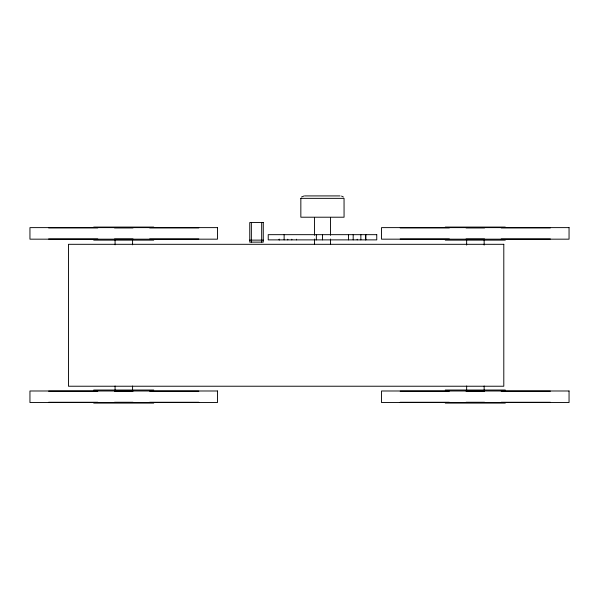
<?xml version="1.0" encoding="UTF-8"?>
<svg xmlns="http://www.w3.org/2000/svg" width="599" height="599" viewBox="0 0 599 599"><rect width="100%" height="100%" fill="white"/><g stroke="black" fill="none" stroke-linecap="round" stroke-linejoin="round"><path stroke-width="0.9" d="M301.492 197.019L304.112 195.955M304.839 195.918L340.067 195.918M93.714 227.081L153.718 227.081M445.282 227.081L505.286 227.081M48.616 227.897L97.779 227.897M114.484 227.897L133.03 227.897M149.653 227.897L198.816 227.897M400.184 227.897L449.347 227.897M466.052 227.897L484.598 227.897M501.221 227.897L550.384 227.897M48.616 239.001L97.779 239.001M114.484 239.001L133.03 239.001M149.653 239.001L198.816 239.001M400.184 239.001L449.347 239.001M466.052 239.001L484.598 239.001M501.221 239.001L550.384 239.001M93.714 240.132L153.718 240.132M249.761 240.124L263.268 240.124M445.282 240.132L505.286 240.132M93.714 390.031L153.718 390.031M445.282 390.031L505.286 390.031M48.616 391.162L97.779 391.162M114.484 391.162L133.03 391.162M149.653 391.162L198.816 391.162M400.184 391.162L449.347 391.162M466.052 391.162L484.598 391.162M501.221 391.162L550.384 391.162M48.616 402.266L97.779 402.266M114.484 402.266L133.03 402.266M149.653 402.266L198.816 402.266M400.184 402.266L449.347 402.266M466.052 402.266L484.598 402.266M501.221 402.266L550.384 402.266M93.714 403.082L153.718 403.082M445.282 403.082L505.286 403.082M341.535 196.083L343.414 197.019M484.149 239.488L484.149 245.088M484.149 386.011L484.149 390.683M466.643 239.488L466.643 245.088M466.643 386.011L466.643 390.683M365.907 234.666L365.907 239.877M365.465 234.666L365.465 239.877M360.86 234.666L360.86 239.877M357.221 239.226L357.221 239.877M353.185 234.666L353.185 239.877M348.543 234.666L348.543 239.877M330.461 217.549L330.461 235.287M330.461 239.023L330.461 244.624M322.494 234.666L322.494 239.877M316.354 234.666L316.354 239.877M314.445 217.549L314.445 235.287M314.445 239.023L314.445 244.624M296.453 239.226L296.453 239.877M291.803 239.226L291.803 239.877M287.767 239.226L287.767 239.877M284.128 234.666L284.128 239.877M279.523 239.226L279.523 239.877M279.089 239.226L279.089 239.877M261.673 222.536L261.673 242.131M251.355 222.536L251.355 242.131M132.581 240.169L132.581 244.841M132.581 386.041L132.581 390.713M115.075 240.169L115.075 244.841M115.075 386.041L115.075 390.713M300.848 198.351L300.84 217.212L344.066 217.212L344.051 198.351L300.84 198.351M263.268 222.536L249.753 222.536L249.753 242.131L263.268 242.131L263.268 222.536M217.482 227.62L29.95 227.62L29.95 239.173L217.482 239.173L217.482 227.62M569.05 227.62L381.518 227.62L381.518 239.173L569.05 239.173L569.05 227.62M376.756 234.666L268.232 234.666L268.232 239.877L376.756 239.877L376.756 234.666M503.796 244.31L68.451 244.31L68.451 386.228L503.796 386.228L503.796 244.31M217.482 390.99L29.95 390.99L29.95 402.543L217.482 402.543L217.482 390.99M569.05 390.99L381.518 390.99L381.518 402.543L569.05 402.543L569.05 390.99"/></g></svg>
